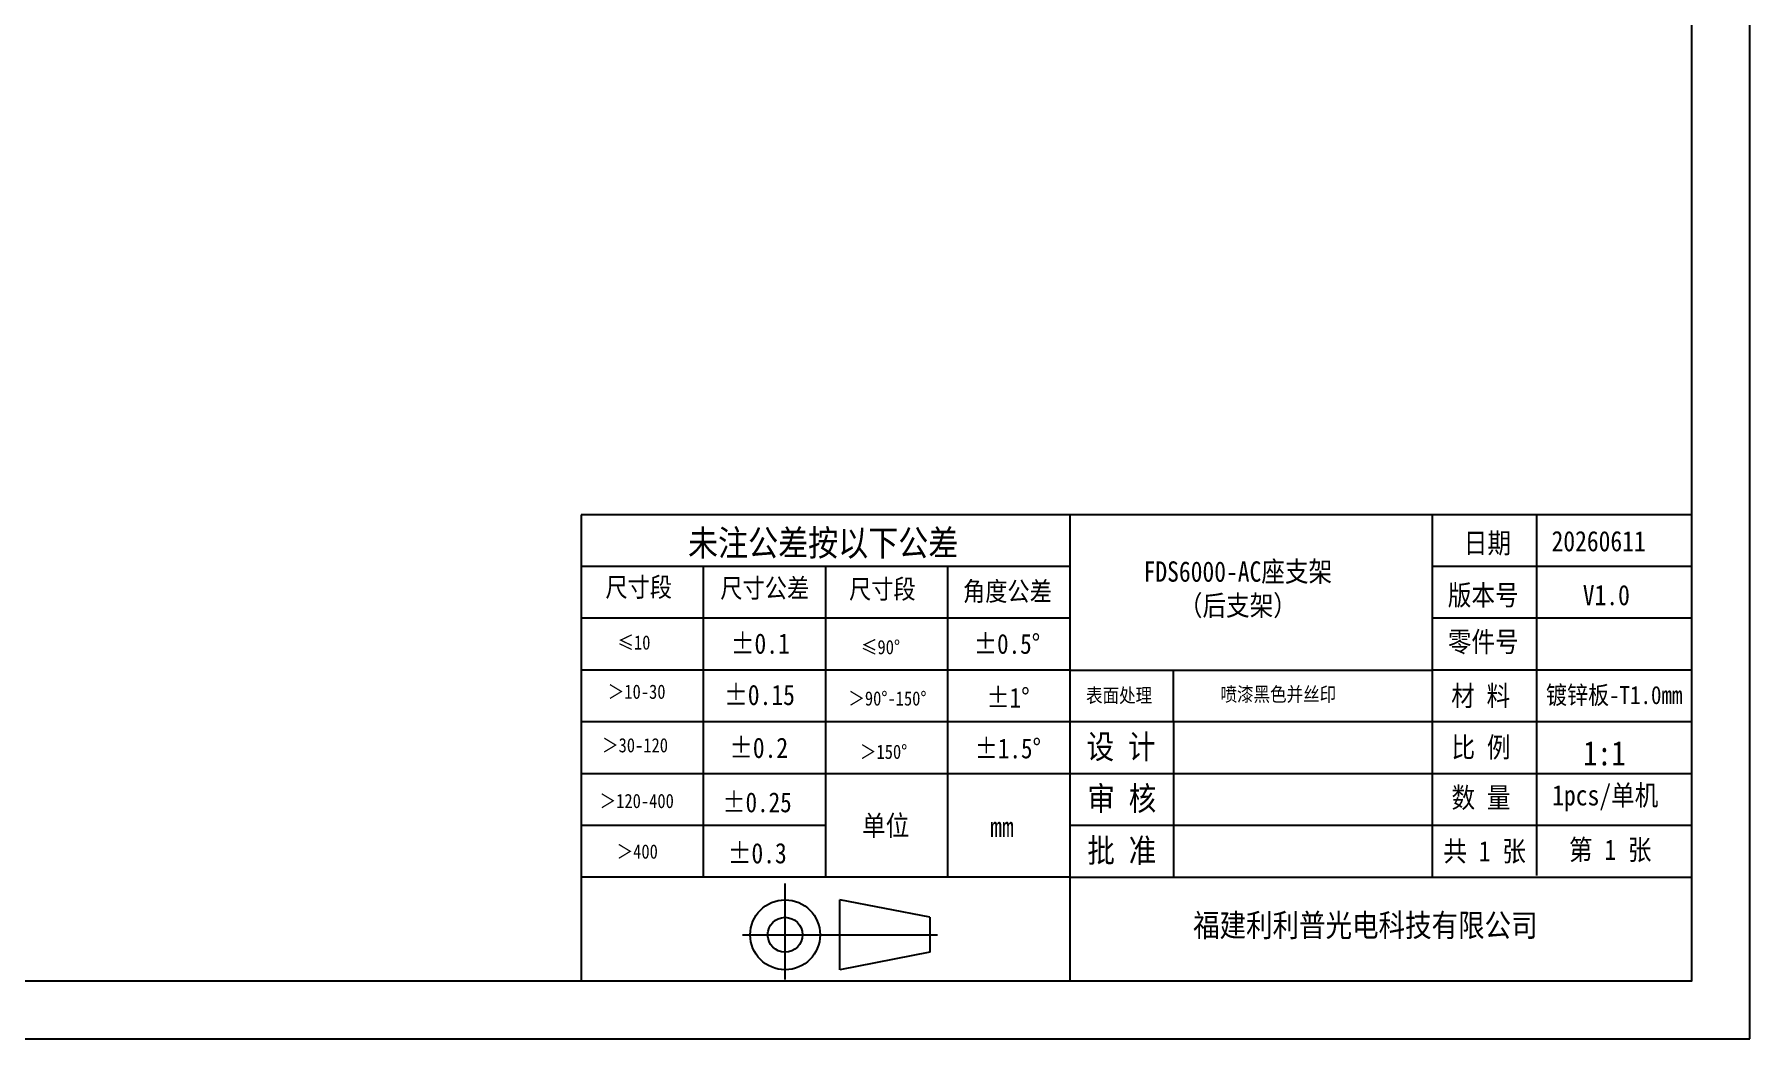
# Model space of a CAD drawing. Header units: millimetres. Extents: x 0 to 8948, y -1340 to 1100.
# Drawn here: x 7968.4 to 8265.4, y 0 to 173.9 of the extents above; entities that cross this region are included whole.
import ezdxf

# ---------------------------------------------------------------- set-up
doc = ezdxf.new("R2010")
doc.units = ezdxf.units.MM
doc.header["$LTSCALE"] = 85.25
doc.layers.get('0').update_dxf_attribs({"linetype": 'CONTINUOUS'})
doc.styles.get("Standard").update_dxf_attribs({"font": 'txt', "width": 0.85})

msp = doc.modelspace()

# ---------------------------------------------------------------- linework, layer by layer
at = {"color": 7, "linetype": 'Continuous'}
for p, q in [((8265.429, 0), (8265.429, 420)), ((7671.429, 0), (8265.429, 0))]:
    msp.add_line(p, q, dxfattribs=at)
for p, q in [((8255.429, 90.746), (8063.107, 90.746)), ((8063.107, 90.746), (8063.107, 10)), ((8147.707, 90.746), (8147.707, 10)), ((8210.48, 90.746), (8210.48, 27.944)), ((8228.513, 90.746), (8228.513, 28.242)), ((8147.707, 81.775), (8063.107, 81.775)), ((8084.257, 81.775), (8084.257, 27.956)), ((8105.407, 81.775), (8105.407, 27.956)), ((8126.557, 81.775), (8126.557, 27.956)), ((8255.429, 81.775), (8210.48, 81.775)), ((8147.707, 72.803), (8063.107, 72.803)), ((8255.429, 72.803), (8210.48, 72.803)), ((8147.707, 63.831), (8063.107, 63.831)), ((8147.707, 63.831), (8210.48, 63.831)), ((8165.651, 54.859), (8165.651, 63.831)), ((8255.429, 63.831), (8210.48, 63.831)), ((8147.707, 54.859), (8063.107, 54.859)), ((8255.429, 54.859), (8147.707, 54.859)), ((8165.651, 54.859), (8165.651, 27.944)), ((8255.429, 45.887), (8063.107, 45.887)), ((8105.407, 36.928), (8063.107, 36.928)), ((8255.429, 36.915), (8147.707, 36.915)), ((8147.707, 27.956), (8063.107, 27.956)), ((8255.429, 27.944), (8147.707, 27.944)), ((8123.471, 21.02), (8107.925, 24.045)), ((8123.471, 21.02), (8123.471, 14.971)), ((8123.471, 14.971), (8107.925, 11.946))]:
    msp.add_line(p, q)
at = {"lineweight": -3}
for p, q in [((8098.426, 10.264), (8098.426, 26.879)), ((8107.925, 11.946), (8107.925, 24.045)), ((8091.043, 17.995), (8124.782, 17.995))]:
    msp.add_line(p, q, dxfattribs=at)
at = {"color": 7, "linetype": 'Continuous'}
msp.add_lwpolyline([(7681.429, 10), (8255.429, 10), (8255.429, 410), (7681.429, 410)], close=True, dxfattribs=at)
at = {"lineweight": -3}
for radius in [6.049, 3.025]:
    msp.add_circle((8098.426, 17.995), radius, dxfattribs=at)

# ---------------------------------------------------------------- texts
for s, insert, char_height, width, attachment_point in [('{\\f宋体|b0|i0|c134|p54;未注公差按以下公差}', (8105.011, 85.603), 4.48592, 79.70255, 5), ('{\\fSimSun|b0|i0|c134|p54;日期}', (8220.027, 85.636), 3.525, 26.649, 5), ('{\\fSimSun|b0|i0|c0|p54;202\\fSimSun|b0|i0|c134|p54;60611}', (8231.123, 87.931), 3.525, 22.39326, 1), ('{\\fSimSun|b0|i0|c134|p54;FDS6000-AC座支架（后支架）}', (8176.812, 77.73), 3.525, 39.41905, 5), ('{\\fSimSun|b0|i0|c134|p54;版本号}', (8219.298, 76.614), 3.525, 26.649, 5), ('{\\fSimSun|b0|i0|c0|p54;V\\fSimSun|b0|i0|c134|p54;1.0}', (8236.527, 78.59), 3.525, 22.39326, 1), ('{\\fSimSun|b0|i0|c134|p54;零件号}', (8219.297, 68.52), 3.525, 26.91549, 5), ('{\\fSimSun|b0|i0|c134|p54;表面处理}', (8156.25, 59.312), 2.4675, 17.71599, 5), ('{\\fSimSun|b0|i0|c134|p54;喷漆黑色并丝印}', (8183.822, 59.508), 2.4675, 25.00972, 5), ('{\\fSimSun|b0|i0|c134|p54;材 料}', (8218.852, 59.196), 3.525, 26.91549, 5), ('{\\fSimSun|b0|i0|c134|p54;设 计}', (8156.587, 50.335), 4.12704, 17.71599, 5), ('{\\fSimSun|b0|i0|c134|p54;比 例}', (8218.914, 50.285), 3.525, 26.91549, 5), ('{\\f宋体|b0|i0|c134|p54;审 核}', (8156.715, 41.381), 4.12704, 17.94366, 5), ('{\\fSimSun|b0|i0|c134|p54;数 量}', (8218.91, 41.549), 3.525, 38.07, 5), ('{\\fSimSun|b0|i0|c134|p54;1pcs/单机}', (8240.422, 41.655), 3.525, 26.91549, 5), ('{\\fSimSun|b0|i0|c134|p54;单位}', (8115.834, 36.715), 3.525, 17.71599, 5), ('{\\fSimSun|b0|i0|c134|p54;mm}', (8135.971, 36.676), 3.525, 17.71599, 5), ('{\\f宋体|b0|i0|c134|p54;批 准}', (8156.715, 32.371), 4.12704, 17.94366, 5), ('{\\fSimSun|b0|i0|c134|p54;\\H0.85412x;共 1 张\\H1.17079x; }', (8219.53, 32.278), 4.12704, 18.18568, 5), ('{\\fSimSun|b0|i0|c134|p54;\\H0.85412x;第 1 张\\H1.17079x; }', (8241.282, 32.521), 4.12704, 19.33931, 5), ('{\\fSimSun|b1|i0|c134|p54;   福建利利普光电科技有限公司}', (8195.45, 19.424), 3.95658, 88.72814, 5)]:
    msp.add_mtext(s, dxfattribs=dict(insert=insert, char_height=char_height, width=width, attachment_point=attachment_point))
at = {"lineweight": -3, "attachment_point": 5}
for s, insert, char_height, width in [('{\\fSimSun|b0|i0|c134|p54;尺寸段}', (8073.082, 78.006), 3.31763, 29.68969), ('{\\fSimSun|b0|i0|c134|p54;尺寸公差}', (8094.896, 77.845), 3.31763, 29.68969), ('{\\fSimSun|b0|i0|c134|p54;尺寸段}', (8115.257, 77.683), 3.31763, 29.68969), ('{\\fSimSun|b0|i0|c134|p54;角度公差}', (8136.91, 77.28), 3.31763, 29.68969), ('{\\fSimSun|b0|i0|c134|p54;≤10}', (8072.249, 68.573), 2.4675, 9.6108), ('{\\fSimSun|b0|i0|c0|p54;%%P\\fSimSun|b0|i0|c134|p54;0.1}', (8094.135, 68.402), 3.525, 19.11119), ('{\\fSimSun|b0|i0|c134|p54;≤90°}', (8114.94, 67.776), 2.4675, 28.86498), ('{\\fSimSun|b0|i0|c0|p54;%%P\\fSimSun|b0|i0|c134|p54;0.5\\fSimSun|b0|i0|c0|p54;%%D}', (8136.859, 68.354), 3.4545, 19.11119), ('{\\fSimSun|b0|i0|c134|p54;＞10-30}', (8072.719, 60.072), 2.4675, 15.30424), ('{\\fSimSun|b0|i0|c0|p54;%%P\\fSimSun|b0|i0|c134|p54;0.15}', (8093.999, 59.512), 3.525, 19.11119), ('{\\fSimSun|b0|i0|c134|p54;＞90°-150°}', (8116.137, 58.907), 2.4675, 20.13304), ('{\\fSimSun|b0|i0|c0|p54;%%P\\fSimSun|b0|i0|c134|p54;1\\fSimSun|b0|i0|c0|p54;%%D}', (8137.033, 59.059), 3.4545, 19.11119), ('{\\fSimSun|b0|i0|c134|p54;＞30-120}', (8072.436, 50.803), 2.4675, 18.246), ('{\\fSimSun|b0|i0|c0|p54;%%P\\fSimSun|b0|i0|c134|p54;0.2}', (8093.855, 50.351), 3.525, 19.11119), ('{\\fSimSun|b0|i0|c134|p54;＞150°}', (8115.477, 49.671), 2.4675, 28.86498), ('{\\fSimSun|b0|i0|c0|p54;%%P\\fSimSun|b0|i0|c134|p54;1.5\\fSimSun|b0|i0|c0|p54;%%D}', (8137.002, 50.248), 3.4545, 19.11119), ('{\\fSimSun|b0|i0|c134|p54;＞120-400}', (8072.735, 41.154), 2.4675, 18.14211), ('{\\fSimSun|b0|i0|c0|p54;%%P\\fSimSun|b0|i0|c134|p54;0.25}', (8093.571, 40.912), 3.4545, 19.11119), ('{\\fSimSun|b0|i0|c134|p54;＞400}', (8072.821, 32.395), 2.4675, 28.86498), ('{\\fSimSun|b0|i0|c0|p54;%%P\\fSimSun|b0|i0|c134|p54;0.3}', (8093.611, 32.102), 3.525, 19.11119)]:
    msp.add_mtext(s, dxfattribs=dict(at, insert=insert, char_height=char_height, width=width))
at = {"color": 7, "insert": (8241.972, 59.342), "char_height": 3.14021, "width": 26.91549, "attachment_point": 5}
msp.add_mtext('{\\fSimSun|b0|i0|c134|p54;镀锌板-T1.0mm}', dxfattribs=at)
at = {"linetype": 'Continuous', "insert": (8243.937, 51.552), "char_height": 4.23, "width": 6.39741, "attachment_point": 3, "line_spacing_factor": 0.9}
msp.add_mtext('{\\fSimSun|b0|i0|c134|p2;1:1}', dxfattribs=at)

doc.saveas('drawing.dxf')
